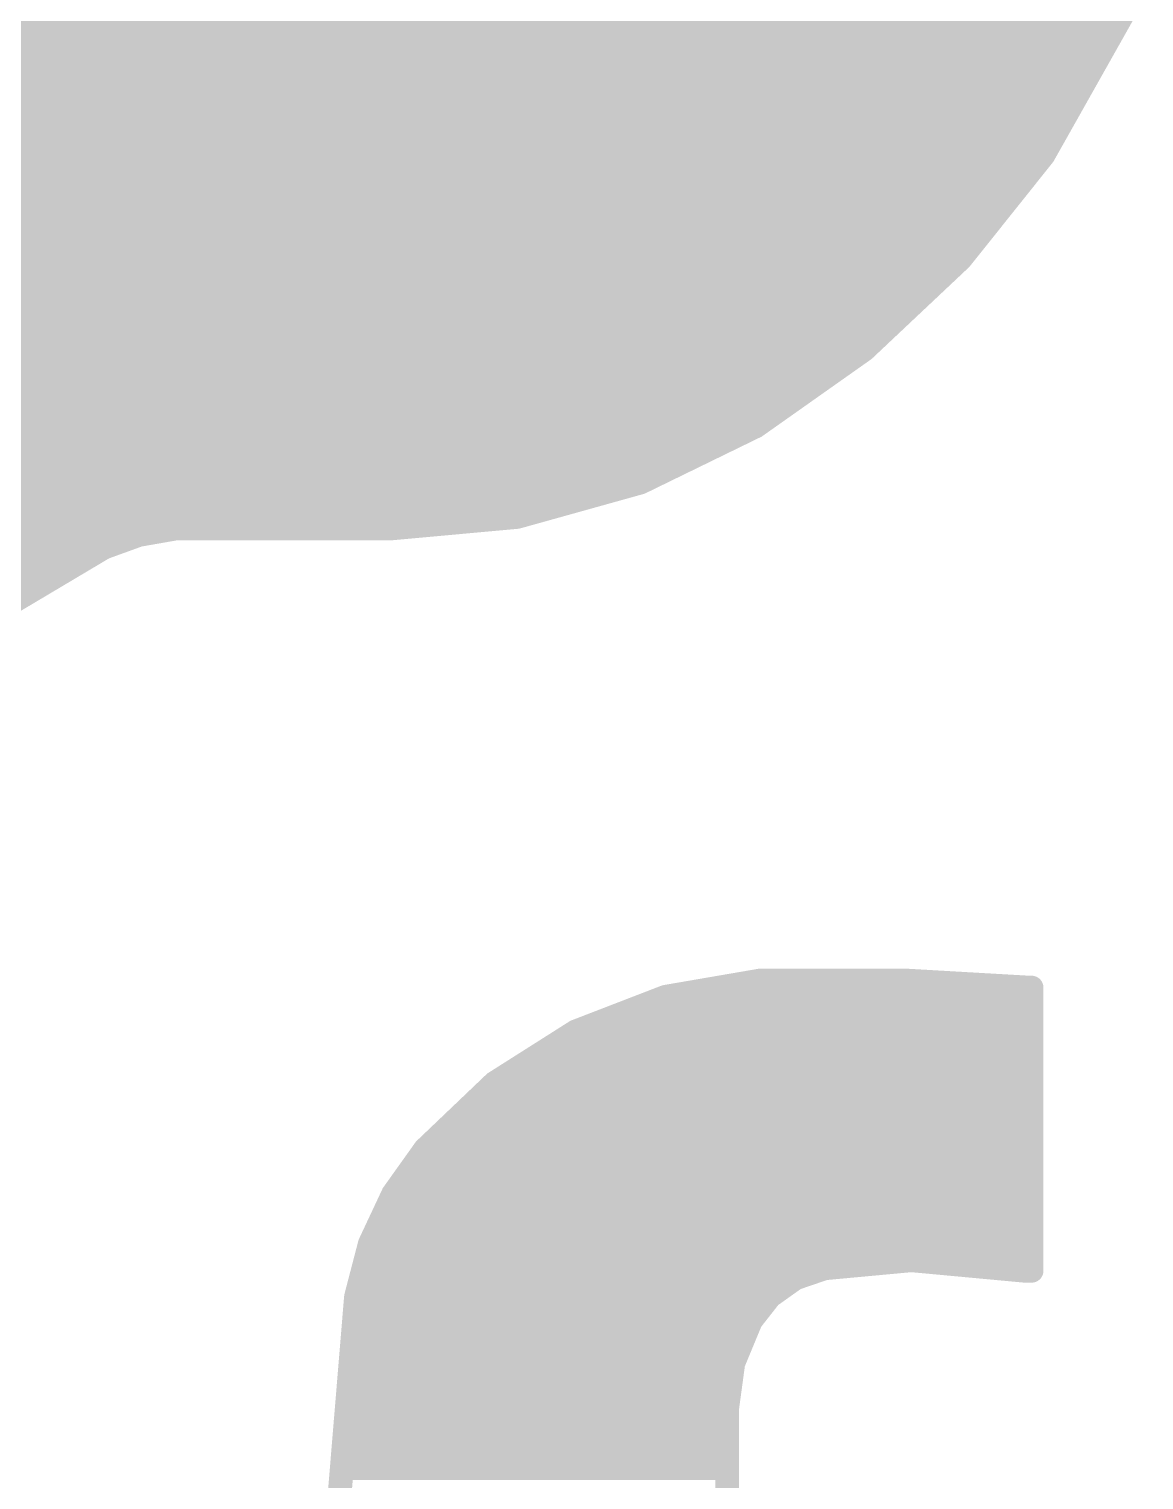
# Model space of a CAD drawing. Extents: x -19.1 to 53.5, y -15.6 to 59.8.
# Drawn here: x 24.698 to 25.888, y 55.029 to 56.579 of the extents above; entities that cross this region are included whole.
import ezdxf

# ---------------------------------------------------------------- set-up
doc = ezdxf.new("R2010")
doc.units = 0
doc.layers.add('21', color=41, linetype='CONTINUOUS')

msp = doc.modelspace()

# ---------------------------------------------------------------- linework, layer by layer
at = {"layer": '21', "const_width": 0.0254}
for points in [[(25.781, 56.4439), (25.8757, 56.612)], [(24.1021, 56.5912), (25.864, 56.5912)], [(24.1021, 56.5658), (25.8497, 56.5658)], [(24.1021, 56.5404), (25.8354, 56.5404)], [(24.1021, 56.515), (25.821, 56.515)], [(24.1021, 56.4896), (25.8067, 56.4896)], [(24.1021, 56.4642), (25.7924, 56.4642)], [(24.1021, 56.4388), (25.7769, 56.4388)], [(25.6926, 56.3332), (25.781, 56.4439)], [(24.1021, 56.4134), (25.7566, 56.4134)], [(24.1021, 56.388), (25.7363, 56.388)], [(24.1021, 56.3626), (25.716, 56.3626)], [(24.1021, 56.3372), (25.6957, 56.3372)], [(25.5894, 56.236), (25.6926, 56.3332)], [(24.1021, 56.3118), (25.6698, 56.3118)], [(24.1021, 56.2864), (25.6429, 56.2864)], [(24.1021, 56.261), (25.6159, 56.261)], [(24.1021, 56.2356), (25.5888, 56.2356)], [(25.4737, 56.1543), (25.5894, 56.236)], [(24.1021, 56.2102), (25.5529, 56.2102)], [(24.1021, 56.1848), (25.5169, 56.1848)], [(24.1021, 56.1594), (25.4809, 56.1594)], [(25.3507, 56.0943), (25.4737, 56.1543)], [(24.1021, 56.134), (25.4321, 56.134)], [(24.1021, 56.1086), (25.38, 56.1086)], [(25.2188, 56.0575), (25.3507, 56.0943)], [(24.1021, 56.0832), (25.3109, 56.0832)], [(24.1021, 56.0578), (25.2199, 56.0578)], [(24.8149, 56.0383), (24.8539, 56.0451)], [(24.8539, 56.0451), (25.0825, 56.0451)], [(25.0825, 56.0451), (25.2188, 56.0575)], [(24.1021, 56.0324), (24.7987, 56.0324)], [(24.7777, 56.0248), (24.8149, 56.0383)], [(24.6765, 55.9646), (24.7777, 56.0248)], [(24.1021, 56.007), (24.7478, 56.007)], [(24.1021, 55.9816), (24.705, 55.9816)], [(25.3775, 55.5451), (25.4787, 55.5625)], [(25.405, 55.5498), (25.7683, 55.5498)], [(25.4787, 55.5625), (25.6337, 55.5625)], [(25.6337, 55.5625), (25.7658, 55.5549)], [(25.7658, 55.5549), (25.7683, 55.5549)], [(25.7683, 55.5549), (25.7683, 55.2526)], [(25.2816, 55.5081), (25.3775, 55.5451)], [(25.3239, 55.5244), (25.7683, 55.5244)], [(25.1949, 55.4531), (25.2816, 55.5081)], [(25.2672, 55.499), (25.7683, 55.499)], [(25.2272, 55.4736), (25.7683, 55.4736)], [(25.1206, 55.3822), (25.1949, 55.4531)], [(25.1897, 55.4482), (25.7683, 55.4482)], [(25.1631, 55.4228), (25.7683, 55.4228)], [(25.1365, 55.3974), (25.7683, 55.3974)], [(25.0866, 55.3345), (25.1206, 55.3822)], [(25.1133, 55.372), (25.7683, 55.372)], [(25.0617, 55.2814), (25.0866, 55.3345)], [(25.0952, 55.3466), (25.7683, 55.3466)], [(25.0804, 55.3212), (25.7683, 55.3212)], [(25.0685, 55.2958), (25.7683, 55.2958)], [(25.0469, 55.2247), (25.0617, 55.2814)], [(25.0589, 55.2704), (25.7683, 55.2704)], [(25.5473, 55.2552), (25.516, 55.2445)], [(25.64, 55.2638), (25.5473, 55.2552)], [(25.7327, 55.2552), (25.64, 55.2638)], [(25.7607, 55.2526), (25.7327, 55.2552)], [(25.0522, 55.245), (25.5175, 55.245)], [(25.516, 55.2445), (25.489, 55.2253)], [(25.7683, 55.2526), (25.7607, 55.2526)], [(25.0292, 55.0113), (25.0469, 55.2247)], [(25.489, 55.2253), (25.4686, 55.1993)], [(25.0465, 55.2196), (25.4845, 55.2196)], [(25.0444, 55.1942), (25.4665, 55.1942)], [(25.4686, 55.1993), (25.4498, 55.1539)], [(25.0423, 55.1688), (25.456, 55.1688)], [(25.4498, 55.1539), (25.4432, 55.1053)], [(25.0402, 55.1434), (25.4484, 55.1434)], [(25.0381, 55.118), (25.4449, 55.118)], [(25.4432, 55.1053), (25.4432, 54.9656)], [(25.0359, 55.0926), (25.4432, 55.0926)], [(25.0338, 55.0672), (25.4432, 55.0672)], [(25.0317, 55.0418), (25.4432, 55.0418)]]:
    msp.add_lwpolyline(points, dxfattribs=at)
at = {"layer": '21', "const_width": 0.0127}
for points in [[(25.8497, 56.5595, 1), (25.8497, 56.5722)], [(25.8354, 56.5341, 1), (25.8354, 56.5468)], [(25.821, 56.5087, 1), (25.821, 56.5213)], [(25.8067, 56.4833, 1), (25.8067, 56.496)], [(25.7924, 56.4579, 1), (25.7924, 56.4706)], [(25.7755, 56.447, 1), (25.7865, 56.4408)], [(25.786, 56.4399, 1), (25.776, 56.4479)], [(25.7769, 56.4325, 1), (25.7769, 56.4451)], [(25.7566, 56.4071, 1), (25.7566, 56.4198)], [(25.7363, 56.3817, 1), (25.7363, 56.3944)], [(25.716, 56.3563, 1), (25.716, 56.3689)], [(25.6876, 56.3372, 1), (25.6975, 56.3292)], [(25.6969, 56.3286, 1), (25.6882, 56.3378)], [(25.6957, 56.3309, 1), (25.6957, 56.3436)], [(25.6698, 56.3055, 1), (25.6698, 56.3182)], [(25.6429, 56.2801, 1), (25.6429, 56.2927)], [(25.6159, 56.2547, 1), (25.6159, 56.2674)], [(25.5851, 56.2407, 1), (25.5938, 56.2314)], [(25.5931, 56.2308, 1), (25.5858, 56.2412)], [(25.5888, 56.2293, 1), (25.5888, 56.242)], [(25.5529, 56.2039, 1), (25.5529, 56.2165)], [(25.5169, 56.1785, 1), (25.5169, 56.1912)], [(25.47, 56.1595, 1), (25.4774, 56.1491)], [(25.4765, 56.1486, 1), (25.4709, 56.16)], [(25.4809, 56.1531, 1), (25.4809, 56.1658)], [(25.4321, 56.1277, 1), (25.4321, 56.1403)], [(25.38, 56.1023, 1), (25.38, 56.115)], [(25.3479, 56.1, 1), (25.3534, 56.0886)], [(25.3524, 56.0882, 1), (25.349, 56.1004)], [(25.3109, 56.0769, 1), (25.3109, 56.0896)], [(24.8539, 56.0515, 1), (24.8539, 56.0388)], [(24.855, 56.0388, 1), (24.8528, 56.0514)], [(25.0819, 56.0514, 1), (25.0831, 56.0388)], [(25.0825, 56.0388, 1), (25.0825, 56.0515)], [(25.2171, 56.0636, 1), (25.2205, 56.0514)], [(25.2194, 56.0512, 1), (25.2182, 56.0638)], [(25.2199, 56.0515, 1), (25.2199, 56.0641)], [(24.7987, 56.0261, 1), (24.7987, 56.0388)], [(24.8138, 56.0445, 1), (24.816, 56.032)], [(24.8171, 56.0323, 1), (24.8128, 56.0442)], [(24.7755, 56.0308, 1), (24.7799, 56.0188)], [(24.7809, 56.0193, 1), (24.7745, 56.0303)], [(24.7478, 56.0007, 1), (24.7478, 56.0134)], [(24.705, 55.9753, 1), (24.705, 55.9879)], [(25.405, 55.5562, 1), (25.405, 55.5435)], [(25.4787, 55.5688, 1), (25.4787, 55.5562)], [(25.4798, 55.5562, 1), (25.4776, 55.5688)], [(25.6341, 55.5688, 1), (25.6333, 55.5562)], [(25.6337, 55.5562, 1), (25.6337, 55.5688)], [(25.7658, 55.5613, 1), (25.7658, 55.5486)], [(25.7747, 55.5549, 1), (25.7619, 55.5549)], [(25.7654, 55.5486, 1), (25.7662, 55.5612)], [(25.7683, 55.5486, 1), (25.7683, 55.5613)], [(25.7683, 55.5435, 1), (25.7683, 55.5562)], [(25.3764, 55.5513, 1), (25.3786, 55.5388)], [(25.3798, 55.5391, 1), (25.3752, 55.551)], [(25.3239, 55.5307, 1), (25.3239, 55.5181)], [(25.7683, 55.5181, 1), (25.7683, 55.5307)], [(25.2794, 55.5141, 1), (25.2839, 55.5022)], [(25.285, 55.5028, 1), (25.2782, 55.5135)], [(25.2672, 55.5053, 1), (25.2672, 55.4927)], [(25.7683, 55.4927, 1), (25.7683, 55.5053)], [(25.2272, 55.48, 1), (25.2272, 55.4673)], [(25.7683, 55.4673, 1), (25.7683, 55.48)], [(25.1897, 55.4545, 1), (25.1897, 55.4419)], [(25.1915, 55.4585, 1), (25.1983, 55.4478)], [(25.1993, 55.4485, 1), (25.1905, 55.4577)], [(25.7683, 55.4419, 1), (25.7683, 55.4545)], [(25.1631, 55.4291, 1), (25.1631, 55.4165)], [(25.7683, 55.4165, 1), (25.7683, 55.4291)], [(25.1365, 55.4038, 1), (25.1365, 55.3911)], [(25.7683, 55.3911, 1), (25.7683, 55.4038)], [(25.1162, 55.3868, 1), (25.125, 55.3776)], [(25.1258, 55.3785, 1), (25.1154, 55.3859)], [(25.1133, 55.3783, 1), (25.1133, 55.3657)], [(25.7683, 55.3657, 1), (25.7683, 55.3783)], [(25.0923, 55.3318, 1), (25.0808, 55.3372)], [(25.0952, 55.3529, 1), (25.0952, 55.3403)], [(25.7683, 55.3403, 1), (25.7683, 55.3529)], [(25.0804, 55.3276, 1), (25.0804, 55.3149)], [(25.0814, 55.3382, 1), (25.0918, 55.3308)], [(25.7683, 55.3149, 1), (25.7683, 55.3276)], [(25.0685, 55.3021, 1), (25.0685, 55.2895)], [(25.7683, 55.2895, 1), (25.7683, 55.3021)], [(25.0589, 55.2767, 1), (25.0589, 55.2641)], [(25.056, 55.2841, 1), (25.0675, 55.2787)], [(25.0679, 55.2798, 1), (25.0556, 55.283)], [(25.7683, 55.2641, 1), (25.7683, 55.2767)], [(25.5467, 55.2615, 1), (25.5479, 55.2489)], [(25.5494, 55.2492, 1), (25.5452, 55.2612)], [(25.6406, 55.2701, 1), (25.6394, 55.2575)], [(25.6406, 55.2575, 1), (25.6394, 55.2701)], [(25.7333, 55.2615, 1), (25.7321, 55.2489)], [(25.7321, 55.2489, 1), (25.7333, 55.2615)], [(25.0522, 55.2514, 1), (25.0522, 55.2387)], [(25.5139, 55.2505, 1), (25.518, 55.2385)], [(25.5197, 55.2393, 1), (25.5123, 55.2497)], [(25.5175, 55.2387, 1), (25.5175, 55.2514)], [(25.7607, 55.2589, 1), (25.7607, 55.2463)], [(25.7601, 55.2463, 1), (25.7613, 55.2589)], [(25.7619, 55.2526, 1), (25.7747, 55.2526)], [(25.7683, 55.2463, 1), (25.7683, 55.2589)], [(25.0532, 55.2242, 1), (25.0406, 55.2252)], [(25.4853, 55.2305, 1), (25.4927, 55.2202)], [(25.494, 55.2214, 1), (25.484, 55.2293)], [(25.0465, 55.2259, 1), (25.0465, 55.2133)], [(25.0408, 55.2263, 1), (25.053, 55.2231)], [(25.4845, 55.2133, 1), (25.4845, 55.2259)], [(25.0444, 55.2005, 1), (25.0444, 55.1879)], [(25.4636, 55.2032, 1), (25.4736, 55.1954)], [(25.4745, 55.1969, 1), (25.4627, 55.2017)], [(25.4665, 55.1879, 1), (25.4665, 55.2005)], [(25.0423, 55.1752, 1), (25.0423, 55.1625)], [(25.456, 55.1625, 1), (25.456, 55.1752)], [(25.4561, 55.1531, 1), (25.4435, 55.1548)], [(25.444, 55.1564, 1), (25.4557, 55.1515)], [(25.0402, 55.1497, 1), (25.0402, 55.1371)], [(25.4484, 55.1371, 1), (25.4484, 55.1497)], [(25.0381, 55.1243, 1), (25.0381, 55.1117)], [(25.4449, 55.1117, 1), (25.4449, 55.1243)], [(25.4496, 55.1053, 1), (25.4368, 55.1053)], [(25.4369, 55.1062, 1), (25.4495, 55.1044)], [(25.0359, 55.099, 1), (25.0359, 55.0863)], [(25.4432, 55.0863, 1), (25.4432, 55.099)], [(25.0338, 55.0735, 1), (25.0338, 55.0609)], [(25.4432, 55.0609, 1), (25.4432, 55.0735)], [(25.0317, 55.0481, 1), (25.0317, 55.0355)], [(25.4432, 55.0355, 1), (25.4432, 55.0481)]]:
    msp.add_lwpolyline(points, format="xyb", dxfattribs=at)

doc.saveas('drawing.dxf')
